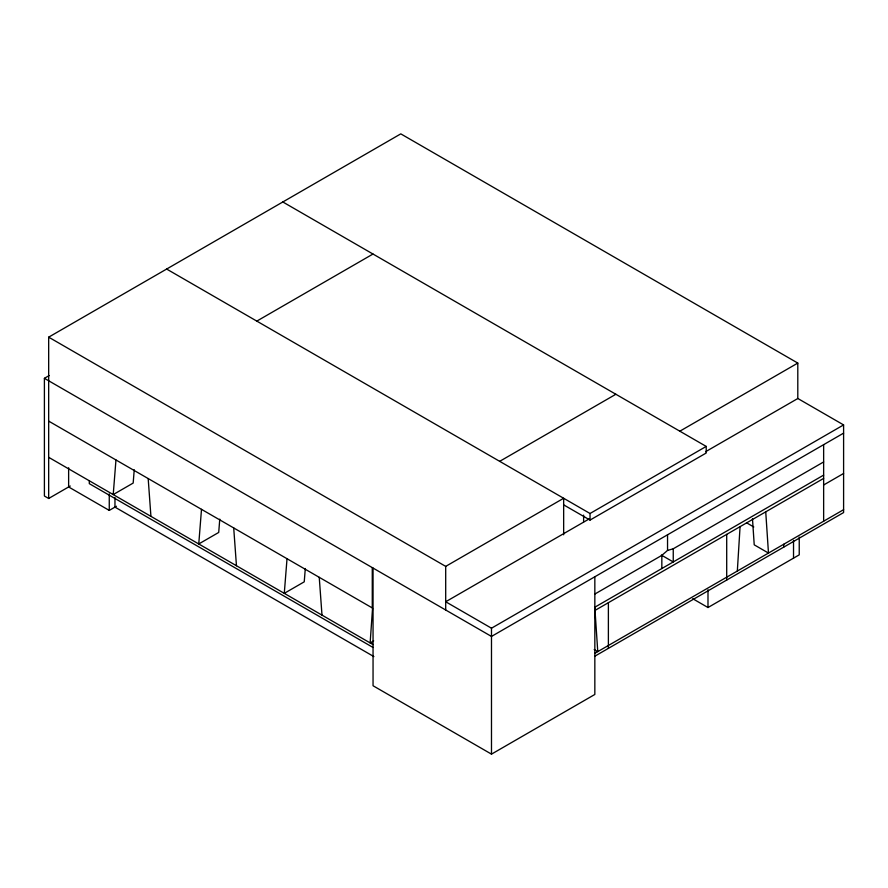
<?xml version="1.0" encoding="UTF-8"?>
<svg xmlns="http://www.w3.org/2000/svg" width="888" height="888" viewBox="0 0 888 888"><rect width="100%" height="100%" fill="white"/><g stroke="black" fill="none" stroke-linecap="round" stroke-linejoin="round"><path stroke-width="1.33" d="M737.329 571.051L740.07 526.662M115.962 459.962L113.22 494.583L133.178 483.061L134.232 469.741M201.498 509.335L198.757 543.967L218.714 532.445L219.769 519.125M287.024 558.719L284.282 593.351L304.24 581.829L305.294 568.509M594.838 594.05L661.838 555.366L667.543 550.427L673.248 548.784L823.642 461.949M49.195 375.546L44.4 378.31L44.4 496.004L48.674 498.479L48.674 337.163L400.788 133.866L797.801 363.081L797.801 398.523L705.583 451.715M256.81 321.112L372.993 254.035M48.674 498.479L70.263 486.014M68.631 467.754L68.631 486.957L109.257 510.411L116.439 506.26M499.689 461.338L615.872 394.261M48.674 337.163L445.698 566.378L563.658 498.268L563.658 534.798M679.842 431.191L797.801 363.081M166.644 269.053L590.032 513.497L706.215 446.42L706.215 453.002L590.032 520.079L563.88 504.983M373.67 640.892L370.141 642.923L372.56 608.102L48.674 421.112M589.41 518.792L445.698 601.764L491.486 628.205L843.6 424.919L843.6 512.565L594.838 656.188M843.6 433.144L491.486 636.441L44.4 378.31M594.838 607.214L823.642 475.124M594.194 649.561L597.768 651.625L595.015 610.411L823.642 478.41M823.642 484.992L843.6 473.471M594.838 653.313L843.6 509.69M692.707 598.701L707.991 607.525L799.233 554.856L799.233 537.085M373.049 568.054L373.049 685.747L491.486 754.134L594.838 694.46L594.838 576.767M797.801 398.479L843.6 424.919M282.828 201.976L706.215 446.42M746.508 522.766L753.79 526.973M661.371 555.089L673.248 561.949L673.248 548.784M48.674 457.32L373.049 644.599M373.049 647.474L89.3 483.66L89.3 480.785M373.87 656.587L114.963 507.115L114.963 497.546M319.247 577.322L321.989 615.118M233.711 527.938L236.452 565.734M148.185 478.554L150.927 516.361M765.734 511.854L768.475 553.069L754.223 544.832L752.48 518.725M823.642 444.666L823.642 521.212M793.528 540.381L793.528 558.141M783.727 544.255L783.727 547.141M726.706 534.376L726.706 580.064M707.991 589.754L707.991 607.525M667.543 534.787L667.543 550.427M661.838 555.366L661.838 568.531M608.38 602.697L608.38 648.373M595.015 607.115L595.015 610.411M590.032 513.497L590.032 520.079M583.616 515.107L583.616 521.911M491.486 628.205L491.486 754.134M445.698 566.378L445.698 610M372.272 567.61L372.272 607.936M109.257 493.95L109.257 510.411"/></g></svg>
